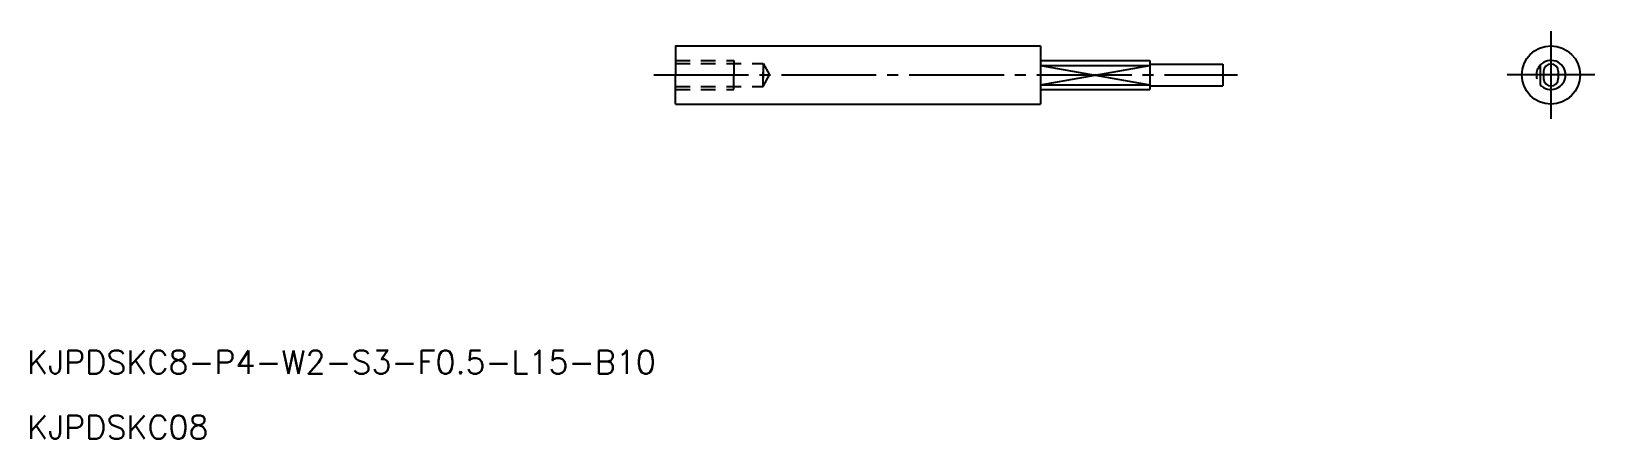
# Model space of a CAD drawing. Extents: x -12 to 202, y 135 to 191.
import ezdxf

# ---------------------------------------------------------------- set-up
doc = ezdxf.new("R2010")
doc.units = 0
doc.linetypes.add('CENTER', pattern=[17.5, 13, -1.5, 1.5, -1.5])
doc.linetypes.add('DASHED', pattern=[3.5, 2, -1.5])
doc.layers.get('0').update_dxf_attribs({"linetype": 'CONTINUOUS'})
doc.layers.add('CENTER', color=1, linetype='CENTER')
doc.styles.get("Standard").update_dxf_attribs({"font": 'txt.shx', "bigfont": '@extfont2.shx'})

msp = doc.modelspace()

# ---------------------------------------------------------------- linework, layer by layer
at = {"color": 7, "linetype": 'CONTINUOUS'}
for p, q in [((76.06, 188.99), (126.06, 188.99)), ((76.06, 188.99), (76.06, 184.99)), ((126.06, 188.99), (126.06, 180.99)), ((126.06, 186.99), (141.06, 186.99)), ((141.06, 186.99), (141.06, 182.99)), ((141.06, 186.49), (151.06, 186.49)), ((151.06, 186.49), (151.06, 183.49)), ((76.06, 180.99), (76.06, 184.99)), ((126.06, 186.31), (141.06, 186.31)), ((194.52, 186.31), (194.52, 183.66)), ((195.02, 185.49), (195.02, 184.49)), ((197.02, 185.49), (197.02, 184.49)), ((126.06, 183.66), (141.06, 183.66)), ((126.06, 182.99), (141.06, 182.99)), ((141.06, 183.49), (151.06, 183.49)), ((76.06, 180.99), (126.06, 180.99))]:
    msp.add_line(p, q, dxfattribs=at)
at = {"color": 3, "linetype": 'DASHED'}
for p, q in [((76.03, 186.99), (84.03, 186.99)), ((76.03, 186.55), (88.03, 186.55)), ((84.03, 186.99), (84.03, 184.49)), ((88.03, 186.55), (88.93, 184.99)), ((88.03, 186.55), (88.03, 184.49)), ((84.03, 182.99), (84.03, 185.49)), ((88.03, 183.42), (88.03, 185.49)), ((88.03, 183.42), (88.93, 184.99)), ((76.03, 183.42), (88.03, 183.42)), ((76.03, 182.99), (84.03, 182.99))]:
    msp.add_line(p, q, dxfattribs=at)
at = {"color": 3, "linetype": 'CONTINUOUS'}
for p, q in [((126.06, 186.31), (141.06, 183.66)), ((126.06, 183.66), (141.06, 186.31))]:
    msp.add_line(p, q, dxfattribs=at)
at = {"color": 7, "linetype": 'CONTINUOUS'}
msp.add_circle((196.02, 184.99), 4, dxfattribs=at)
for centre, radius, start, end in [((196.02, 184.99), 2, 221.4096, 138.5904), ((196.02, 185.49), 1, 0, 180), ((196.02, 184.49), 1, 180, 0)]:
    msp.add_arc(centre, radius, start, end, dxfattribs=at)
at = {"color": 3, "linetype": 'DASHED'}
msp.add_arc((196.02, 184.99), 2, 138.5904, 221.4096, dxfattribs=at)
at = {"layer": 'CENTER', "color": 1, "linetype": 'CENTER'}
for p, q in [((196.02, 190.99), (196.02, 178.99)), ((196.02, 190.99), (196.02, 178.99)), ((73.06, 184.99), (153.06, 184.99)), ((202.02, 184.99), (190.02, 184.99))]:
    msp.add_line(p, q, dxfattribs=at)

# ---------------------------------------------------------------- texts
at = {"color": 7, "linetype": 'CONTINUOUS'}
for s, p in [('KJPDSKC8-P4-W2-S3-F0.5-L15-B10', (-12.8, 144.02)), ('KJPDSKC08', (-12.8, 135.09))]:
    msp.add_text(s, height=3.2, dxfattribs=at).set_placement(p)

doc.saveas('drawing.dxf')
